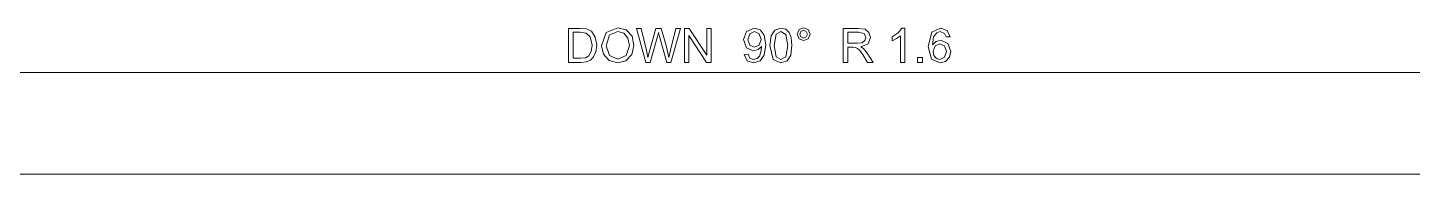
# Model space of a CAD drawing. Extents: x -144 to 2042, y -154 to 468.
# Drawn here: x 982.4 to 1122.8, y 252 to 266.8 of the extents above; entities that cross this region are included whole.
import ezdxf

# ---------------------------------------------------------------- set-up
doc = ezdxf.new("R2010")
doc.units = 0
doc.layers.add('Layer0', color=7, linetype='BYLAYER', lineweight=5)
doc.layers.add('MTEXT', color=7, linetype='BYLAYER', lineweight=5)

msp = doc.modelspace()

# ---------------------------------------------------------------- linework, layer by layer
at = {"layer": 'Layer0', "color": 2, "true_color": 0xffff00}
msp.add_line((877.65, 262.3), (1236.65, 262.3), dxfattribs=at)
at = {"layer": 'Layer0'}
msp.add_line((882.65, 252.01), (1231.65, 252.01), dxfattribs=at)
at = {"layer": 'MTEXT'}
for p, q in [((1037.24, 263.34), (1037.24, 266.78)), ((1037.24, 266.78), (1038.43, 266.78)), ((1038.43, 266.78), (1039.04, 266.73)), ((1039.04, 266.73), (1039.55, 266.49)), ((1041.04, 266.36), (1042.23, 266.84)), ((1042.23, 266.84), (1043.08, 266.62)), ((1045.06, 263.34), (1044.14, 266.78)), ((1044.14, 266.78), (1044.61, 266.78)), ((1044.61, 266.78), (1045.13, 264.53)), ((1045.43, 264.46), (1046.09, 266.78)), ((1046.09, 266.78), (1046.64, 266.78)), ((1046.64, 266.78), (1047.13, 265.04)), ((1047.57, 264.57), (1048.11, 266.78)), ((1048.57, 266.78), (1047.62, 263.34)), ((1048.11, 266.78), (1048.57, 266.78)), ((1048.99, 263.34), (1048.99, 266.78)), ((1048.99, 266.78), (1049.46, 266.78)), ((1049.46, 266.78), (1051.26, 264.08)), ((1051.26, 264.08), (1051.26, 266.78)), ((1051.26, 266.78), (1051.7, 266.78)), ((1051.7, 266.78), (1051.7, 263.34)), ((1055.27, 266.48), (1056.05, 266.8)), ((1056.05, 266.8), (1056.66, 266.62)), ((1058.14, 266.6), (1058.76, 266.8)), ((1058.76, 266.8), (1059.25, 266.69)), ((1059.25, 266.69), (1059.59, 266.36)), ((1060.6, 266.65), (1061.06, 266.84)), ((1061.06, 266.84), (1061.53, 266.65)), ((1065.08, 263.34), (1065.08, 266.78)), ((1065.08, 266.78), (1066.61, 266.78)), ((1066.61, 266.78), (1067.31, 266.69)), ((1067.31, 266.69), (1067.69, 266.36)), ((1070.66, 266.34), (1071.03, 266.8)), ((1071.03, 266.8), (1071.31, 266.8)), ((1071.31, 266.8), (1071.31, 263.34)), ((1074.07, 266.4), (1074.94, 266.8)), ((1074.94, 266.8), (1075.6, 266.57)), ((1038.42, 266.38), (1037.7, 266.38)), ((1037.7, 266.38), (1037.7, 263.75)), ((1039.01, 266.31), (1038.42, 266.38)), ((1039.44, 265.92), (1039.01, 266.31)), ((1039.62, 265.09), (1039.44, 265.92)), ((1039.55, 266.49), (1039.95, 265.9)), ((1039.95, 265.9), (1040.09, 265.08)), ((1040.58, 265.02), (1041.04, 266.36)), ((1041.4, 266.12), (1041.05, 265.01)), ((1042.23, 266.45), (1041.4, 266.12)), ((1042.84, 266.28), (1042.23, 266.45)), ((1043.26, 265.79), (1042.84, 266.28)), ((1043.08, 266.62), (1043.67, 265.98)), ((1043.4, 265.06), (1043.26, 265.79)), ((1043.67, 265.98), (1043.87, 265.06)), ((1046.25, 265.96), (1045.52, 263.34)), ((1046.35, 266.37), (1046.25, 265.96)), ((1046.46, 265.96), (1046.35, 266.37)), ((1047.19, 263.34), (1046.46, 265.96)), ((1051.23, 263.34), (1049.42, 266.05)), ((1049.42, 266.05), (1049.42, 263.34)), ((1054.96, 265.64), (1055.27, 266.48)), ((1055.26, 264.82), (1054.96, 265.64)), ((1055.61, 266.22), (1055.4, 265.62)), ((1055.4, 265.62), (1055.6, 265.09)), ((1056.1, 266.45), (1055.61, 266.22)), ((1056.56, 266.23), (1056.1, 266.45)), ((1056.76, 265.66), (1056.56, 266.23)), ((1056.57, 265.09), (1056.76, 265.66)), ((1056.66, 266.62), (1057.08, 266.1)), ((1057.08, 266.1), (1057.23, 265.13)), ((1057.64, 265.04), (1057.76, 266.02)), ((1057.76, 266.02), (1058.14, 266.6)), ((1058.29, 266.2), (1058.07, 265.04)), ((1058.76, 266.45), (1058.29, 266.2)), ((1059.25, 266.17), (1058.76, 266.45)), ((1059.45, 265.04), (1059.25, 266.17)), ((1059.59, 266.36), (1059.81, 265.85)), ((1059.81, 265.85), (1059.88, 265.04)), ((1060.41, 266.19), (1060.6, 266.65)), ((1060.6, 265.73), (1060.41, 266.19)), ((1061.06, 265.54), (1060.6, 265.73)), ((1060.79, 266.47), (1060.67, 266.19)), ((1060.67, 266.19), (1060.79, 265.91)), ((1061.07, 266.59), (1060.79, 266.47)), ((1060.79, 265.91), (1061.07, 265.8)), ((1061.52, 265.73), (1061.06, 265.54)), ((1061.34, 266.47), (1061.07, 266.59)), ((1061.07, 265.8), (1061.34, 265.91)), ((1061.46, 266.19), (1061.34, 266.47)), ((1061.34, 265.91), (1061.46, 266.19)), ((1061.72, 266.19), (1061.52, 265.73)), ((1061.53, 266.65), (1061.72, 266.19)), ((1066.63, 266.4), (1065.54, 266.4)), ((1065.54, 266.4), (1065.54, 265.27)), ((1066.52, 265.27), (1067.01, 265.33)), ((1067.19, 266.25), (1066.63, 266.4)), ((1067.01, 265.33), (1067.27, 265.54)), ((1067.37, 265.84), (1067.19, 266.25)), ((1067.27, 265.54), (1067.37, 265.84)), ((1067.84, 265.84), (1067.6, 265.23)), ((1067.69, 266.36), (1067.84, 265.84)), ((1070.04, 265.93), (1070.66, 266.34)), ((1070.04, 265.53), (1070.04, 265.93)), ((1070.48, 265.74), (1070.04, 265.53)), ((1070.88, 266.04), (1070.48, 265.74)), ((1070.88, 263.34), (1070.88, 266.04)), ((1073.7, 264.95), (1074.07, 266.4)), ((1074.24, 265.91), (1074.12, 265.12)), ((1074.12, 265.12), (1074.5, 265.46)), ((1074.56, 266.34), (1074.24, 265.91)), ((1074.5, 265.46), (1074.96, 265.57)), ((1074.91, 266.45), (1074.56, 266.34)), ((1075.34, 266.27), (1074.91, 266.45)), ((1074.96, 265.57), (1075.68, 265.26)), ((1075.5, 265.91), (1075.34, 266.27)), ((1075.92, 265.94), (1075.5, 265.91)), ((1075.6, 266.57), (1075.92, 265.94)), ((1038.97, 263.81), (1039.28, 263.99)), ((1039.28, 263.99), (1039.53, 264.43)), ((1039.76, 263.89), (1039.45, 263.57)), ((1039.53, 264.43), (1039.62, 265.09)), ((1040, 264.39), (1039.76, 263.89)), ((1040.09, 265.08), (1040, 264.39)), ((1040.77, 264.16), (1040.58, 265.02)), ((1041.35, 263.52), (1040.77, 264.16)), ((1041.05, 265.01), (1041.38, 264.03)), ((1041.38, 264.03), (1042.22, 263.67)), ((1042.22, 263.67), (1043.07, 264.04)), ((1043.66, 264.12), (1043.06, 263.5)), ((1043.07, 264.04), (1043.4, 265.06)), ((1043.87, 265.06), (1043.66, 264.12)), ((1045.13, 264.53), (1045.28, 263.82)), ((1045.28, 263.82), (1045.43, 264.46)), ((1047.13, 265.04), (1047.4, 263.82)), ((1047.4, 263.82), (1047.57, 264.57)), ((1055.03, 264.14), (1055.43, 264.18)), ((1055.34, 263.51), (1055.03, 264.14)), ((1055.98, 264.51), (1055.26, 264.82)), ((1055.43, 264.18), (1055.63, 263.76)), ((1055.6, 265.09), (1056.09, 264.88)), ((1056.46, 264.63), (1055.98, 264.51)), ((1056.09, 264.88), (1056.57, 265.09)), ((1056.35, 263.72), (1056.59, 263.96)), ((1056.81, 264.96), (1056.46, 264.63)), ((1056.59, 263.96), (1056.74, 264.36)), ((1057.08, 264.08), (1056.66, 263.49)), ((1056.74, 264.36), (1056.81, 264.88)), ((1056.81, 264.88), (1056.81, 264.96)), ((1057.23, 265.13), (1057.08, 264.08)), ((1057.98, 263.64), (1057.64, 265.04)), ((1058.07, 265.04), (1058.27, 263.91)), ((1058.27, 263.91), (1058.76, 263.63)), ((1058.76, 263.63), (1059.25, 263.91)), ((1059.25, 263.91), (1059.45, 265.04)), ((1059.76, 264.06), (1059.39, 263.49)), ((1059.88, 265.04), (1059.76, 264.06)), ((1065.54, 265.27), (1066.52, 265.27)), ((1066.07, 264.87), (1065.54, 264.87)), ((1065.54, 264.87), (1065.54, 263.34)), ((1066.32, 264.85), (1066.07, 264.87)), ((1066.53, 264.76), (1066.32, 264.85)), ((1066.76, 264.53), (1066.53, 264.76)), ((1067.09, 264.06), (1066.76, 264.53)), ((1067.6, 265.23), (1066.87, 264.91)), ((1066.87, 264.91), (1067.14, 264.74)), ((1067.54, 263.34), (1067.09, 264.06)), ((1067.14, 264.74), (1067.52, 264.28)), ((1067.52, 264.28), (1068.12, 263.34)), ((1074.04, 263.67), (1073.7, 264.95)), ((1074.39, 265), (1074.19, 264.46)), ((1074.19, 264.46), (1074.28, 264.04)), ((1074.28, 264.04), (1074.54, 263.74)), ((1074.88, 265.2), (1074.39, 265)), ((1075.35, 265), (1074.88, 265.2)), ((1075.54, 264.43), (1075.35, 265)), ((1075.35, 263.85), (1075.54, 264.43)), ((1075.68, 265.26), (1075.98, 264.46)), ((1075.98, 264.46), (1075.84, 263.86)), ((1038.49, 263.34), (1037.24, 263.34)), ((1037.7, 263.75), (1038.43, 263.75)), ((1038.43, 263.75), (1038.97, 263.81)), ((1039.04, 263.4), (1038.49, 263.34)), ((1039.45, 263.57), (1039.04, 263.4)), ((1042.22, 263.28), (1041.35, 263.52)), ((1043.06, 263.5), (1042.22, 263.28)), ((1045.52, 263.34), (1045.06, 263.34)), ((1047.62, 263.34), (1047.19, 263.34)), ((1049.42, 263.34), (1048.99, 263.34)), ((1051.7, 263.34), (1051.23, 263.34)), ((1056, 263.28), (1055.34, 263.51)), ((1055.63, 263.76), (1056, 263.63)), ((1056, 263.63), (1056.35, 263.72)), ((1056.66, 263.49), (1056, 263.28)), ((1058.76, 263.28), (1057.98, 263.64)), ((1059.39, 263.49), (1058.76, 263.28)), ((1065.54, 263.34), (1065.08, 263.34)), ((1068.12, 263.34), (1067.54, 263.34)), ((1071.31, 263.34), (1070.88, 263.34)), ((1072.62, 263.34), (1072.62, 263.82)), ((1072.62, 263.82), (1073.11, 263.82)), ((1073.11, 263.34), (1072.62, 263.34)), ((1073.11, 263.82), (1073.11, 263.34)), ((1074.9, 263.28), (1074.04, 263.67)), ((1074.54, 263.74), (1074.89, 263.63)), ((1074.89, 263.63), (1075.35, 263.85)), ((1075.45, 263.43), (1074.9, 263.28)), ((1075.84, 263.86), (1075.45, 263.43))]:
    msp.add_line(p, q, dxfattribs=at)

doc.saveas('drawing.dxf')
